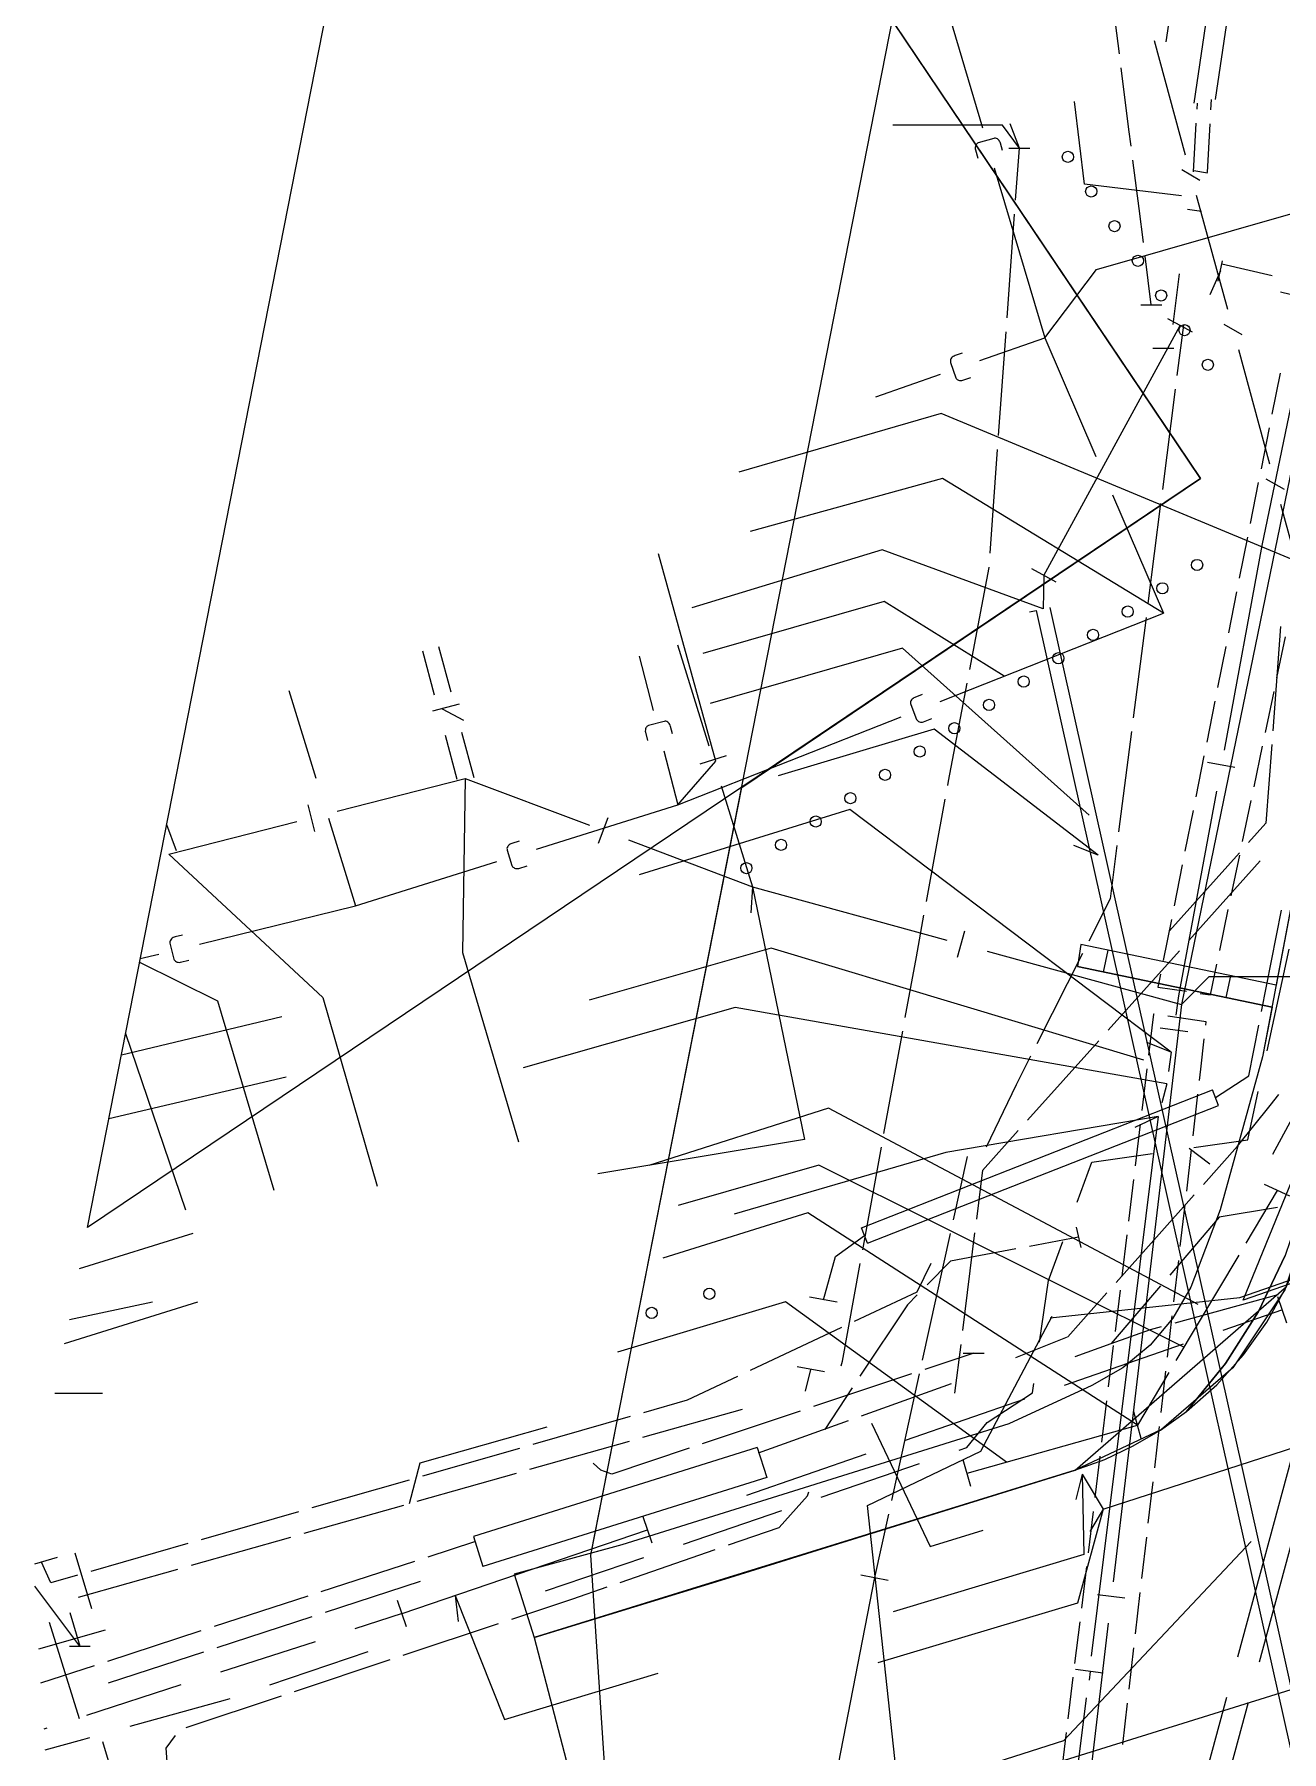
# Model space of a CAD drawing. Header units: metres. Extents: x 3206 to 3701, y 9896 to 11410.
# Drawn here: x 3205.7 to 3250.5, y 10132.9 to 10194.5 of the extents above; entities that cross this region are included whole.
import ezdxf

# ---------------------------------------------------------------- set-up
doc = ezdxf.new("R2010")
doc.units = ezdxf.units.M
for name, color, linetype in [('BOUNDARY', 7, 'Continuous'), ('BUILDING', 7, 'Continuous'), ('CURB', 7, 'Continuous'), ('ELECTR_CABLE', 7, 'Continuous'), ('ELECTR_CABLE_COMM', 7, 'Continuous'), ('GROUND', 7, 'Continuous'), ('ROAD', 7, 'Continuous'), ('SEWER', 7, 'Continuous'), ('SIDEWALK_PATH', 7, 'Continuous'), ('WATER_PIPELINE', 7, 'Continuous')]:
    doc.layers.add(name, color=color, linetype=linetype)

# ---------------------------------------------------------------- blocks, each defined once
blk = doc.blocks.new('МОЖЖЕВЕЛЬНИК_СКАЛЬНЫЙ')
blk.add_circle((0, 0), 0.2)

msp = doc.modelspace()

# ---------------------------------------------------------------- linework, layer by layer
at = {"layer": 'BOUNDARY'}
msp.add_lwpolyline([(3253.023, 9915.673), (3233.596, 10020.109), (3233.041, 10027.227), (3225.675, 10139.955), (3262.083, 10325.257), (3335.841, 10689.444), (3351.098, 10763.684), (3367.768, 10831.231), (3377.814, 10869.112), (3520.394, 11207.447), (3551.174, 11273.829), (3554.005, 11279.367), (3611.719, 11390.174), (3639.436, 11373.131), (3680.635, 11298.581), (3281.247, 9920.202)], close=True, dxfattribs=at)
at = {"layer": 'BUILDING'}
msp.add_lwpolyline([(3225.193, 10211.838), (3247.56, 10178.599), (3207.603, 10151.711), (3218.536, 10207.358)], close=True, dxfattribs=at)
at = {"layer": 'CURB'}
for points in [[(3254.279, 10207.092), (3258.216, 10202.336), (3256.489, 10193.367), (3255.035, 10192.625), (3253.737, 10192.858), (3251.917, 10182.544), (3253.151, 10182.336), (3254.198, 10181.125), (3249.789, 10157.842), (3248.266, 10152.345), (3247.213, 10149.569)], [(3250.277, 10160.418), (3243.267, 10161.877)], [(3244.078, 10160.887), (3244.241, 10161.672)], [(3250.128, 10159.63), (3243.138, 10161.085)], [(3248.483, 10159.969), (3248.647, 10160.754)], [(3243.057, 10143.01), (3250.641, 10149.595)], [(3234.545, 10140.361), (3243.057, 10143.01)], [(3230.667, 10139.154), (3234.545, 10140.361)], [(3223.644, 10136.993), (3230.667, 10139.154)]]:
    msp.add_lwpolyline(points, dxfattribs=at)
at = {"layer": 'ELECTR_CABLE'}
for points in [[(3249.912, 10206.388), (3248.074, 10205.998), (3246.317, 10194.285)], [(3249.195, 10204.809), (3247.314, 10192.079)], [(3249.937, 10204.699), (3248.091, 10192.207)], [(3244.646, 10193.846), (3244.301, 10196.558), (3244.438, 10198.284)], [(3244.991, 10191.136), (3244.709, 10193.35)], [(3246.88, 10188.752), (3243.397, 10189.173), (3243.04, 10192.143)], [(3247.936, 10191.838), (3247.956, 10192.207)], [(3247.436, 10191.865), (3247.448, 10192.079)], [(3241.057, 10190.461), (3240.451, 10191.288), (3236.515, 10191.288)], [(3241.057, 10190.461), (3240.727, 10191.335)], [(3245.068, 10190.532), (3244.991, 10191.136)], [(3247.311, 10189.619), (3247.409, 10191.366)], [(3247.811, 10189.591), (3247.908, 10191.338)], [(3240.682, 10190.461), (3241.432, 10190.461)], [(3240.922, 10188.598), (3241.057, 10190.461)], [(3245.352, 10188.3), (3245.131, 10190.036)], [(3247.808, 10189.566), (3247.314, 10189.644)], [(3240.617, 10184.372), (3240.886, 10188.099)], [(3245.508, 10187.077), (3245.352, 10188.3)], [(3247.59, 10188.186), (3247.096, 10188.264)], [(3245.792, 10184.845), (3245.571, 10186.581)], [(3246.582, 10184.134), (3246.808, 10185.947)], [(3248.273, 10186.057), (3247.893, 10185.204)], [(3248.195, 10185.691), (3248.352, 10186.424)], [(3250.137, 10185.875), (3248.33, 10186.299)], [(3245.417, 10184.845), (3246.167, 10184.845)], [(3253.917, 10184.723), (3251.43, 10185.058), (3250.426, 10185.294)], [(3241.938, 10175.117), (3246.83, 10184.103)], [(3247.269, 10183.864), (3246.391, 10184.342)], [(3246.943, 10184.104), (3246.714, 10182.304)], [(3240.311, 10180.147), (3240.58, 10183.873)], [(3245.852, 10183.284), (3246.602, 10183.284)], [(3246.65, 10181.808), (3246.19, 10178.209)], [(3240.005, 10175.921), (3240.275, 10179.648)], [(3246.127, 10177.713), (3245.667, 10174.113)], [(3241.907, 10173.923), (3236.137, 10176.045), (3229.295, 10173.967)], [(3239.275, 10171.751), (3239.968, 10175.407), (3239.969, 10175.422)], [(3242.377, 10174.878), (3241.499, 10175.356)], [(3241.938, 10175.117), (3241.907, 10173.923)], [(3241.419, 10173.814), (3241.663, 10173.869)], [(3241.663, 10173.869), (3243.317, 10166.459), (3247.236, 10148.903), (3249.137, 10140.387), (3250.942, 10132.303), (3251.201, 10131.14), (3252.552, 10124.415), (3253.865, 10117.827)], [(3242.151, 10173.977), (3243.805, 10166.568), (3247.724, 10149.012), (3249.625, 10140.495), (3251.43, 10132.412), (3251.691, 10131.243), (3253.043, 10124.513), (3254.367, 10117.861)], [(3245.604, 10173.617), (3245.144, 10170.017)], [(3250.437, 10173.296), (3250.154, 10169.551)], [(3243.561, 10166.513), (3236.86, 10172.511), (3229.952, 10170.531)], [(3238.486, 10167.588), (3238.513, 10167.735), (3239.181, 10171.26)], [(3243.881, 10165.08), (3238.002, 10169.607), (3232.4, 10167.929)], [(3245.081, 10169.521), (3244.621, 10165.922)], [(3250.117, 10169.052), (3249.904, 10166.226), (3249.288, 10165.54)], [(3237.723, 10163.421), (3238.396, 10167.097)], [(3243.881, 10165.08), (3243.016, 10165.431)], [(3244.557, 10165.426), (3244.313, 10163.513), (3243.546, 10161.995)], [(3248.955, 10165.168), (3246.448, 10162.372)], [(3249.707, 10164.883), (3247.144, 10162.025)], [(3236.96, 10159.254), (3237.359, 10161.435), (3237.633, 10162.929)], [(3249.754, 10159.472), (3250.471, 10163.113)], [(3245.523, 10157.726), (3232.143, 10161.749), (3225.609, 10159.877)], [(3243.32, 10161.549), (3241.683, 10158.31)], [(3246.811, 10161.653), (3244.248, 10158.795)], [(3249.952, 10158.06), (3250.742, 10161.704)], [(3249.3, 10157.16), (3249.658, 10158.981)], [(3236.197, 10155.087), (3236.87, 10158.762)], [(3243.914, 10158.423), (3241.352, 10155.565)], [(3252.484, 10158.671), (3250.14, 10154.342)], [(3241.458, 10157.864), (3240.939, 10156.837), (3239.87, 10154.601)], [(3242.166, 10148.478), (3248.976, 10149.207), (3269.025, 10156.17), (3283.12, 10157.852), (3284.622, 10157.108)], [(3248.1, 10156.38), (3249.3, 10157.16)], [(3235.39, 10151.709), (3247.99, 10156.659)], [(3247.317, 10154.589), (3249.26, 10154.868), (3249.634, 10156.594)], [(3247.661, 10153.262), (3248.887, 10154.641), (3250.066, 10156.098), (3250.375, 10156.487)], [(3248.21, 10156.101), (3247.99, 10156.659)], [(3247.48, 10148.957), (3234.199, 10156), (3227.759, 10153.942)], [(3235.61, 10151.151), (3248.21, 10156.101)], [(3253.603, 10121.369), (3255.555, 10125.311), (3258.074, 10128.304), (3261.204, 10130.803), (3268.435, 10133.509), (3273.68, 10135.23), (3273.148, 10153.665), (3276.905, 10154.981), (3272.999, 10153.729), (3270.197, 10154.79), (3269.082, 10156.06), (3249.087, 10149.109), (3251.093, 10154.006)], [(3241.018, 10155.193), (3239.737, 10153.764)], [(3235.434, 10150.919), (3236.107, 10154.595)], [(3247.152, 10154.565), (3247.896, 10154)], [(3239.179, 10154.264), (3238.679, 10151.989)], [(3243.131, 10152.622), (3243.661, 10154.064), (3245.832, 10154.376)], [(3239.524, 10152.018), (3239.743, 10153.771)], [(3244.527, 10149.739), (3247.329, 10152.889)], [(3248.232, 10152.081), (3246.453, 10150.005)], [(3250.326, 10152.43), (3248.232, 10152.081)], [(3234.46, 10150.68), (3235.5, 10151.43)], [(3235.61, 10151.151), (3235.39, 10151.709)], [(3238.572, 10151.501), (3237.573, 10146.951)], [(3239.025, 10148.015), (3239.462, 10151.521)], [(3243.101, 10151.733), (3243.269, 10151.001)], [(3240.931, 10150.948), (3238.585, 10150.511), (3237.743, 10149.656)], [(3243.185, 10151.367), (3241.422, 10151.039)], [(3241.785, 10147.599), (3242.1, 10149.818), (3242.613, 10151.215)], [(3234.02, 10149.12), (3234.46, 10150.68)], [(3234.659, 10146.755), (3234.702, 10146.922), (3235.344, 10150.428)], [(3237.873, 10150.425), (3237.381, 10149.397), (3235.128, 10148.337)], [(3246.127, 10149.626), (3244.348, 10147.55)], [(3234.512, 10149.031), (3233.528, 10149.209)], [(3237.392, 10149.3), (3237.036, 10148.939), (3235.335, 10146.373)], [(3242.794, 10147.79), (3244.195, 10149.365)], [(3246.647, 10148.299), (3250.348, 10149.314)], [(3250.664, 10148.287), (3250.334, 10149.231)], [(3238.339, 10113.123), (3237.754, 10121.805), (3235.6, 10141.735), (3239.679, 10143.681), (3242.235, 10148.535)], [(3250.499, 10148.759), (3248.359, 10148.017)], [(3234.676, 10148.124), (3231.392, 10146.579)], [(3240.928, 10147.043), (3242.787, 10147.787)], [(3244.348, 10147.55), (3245.764, 10148.057), (3246.164, 10148.167)], [(3239.417, 10147.21), (3237.658, 10146.621)], [(3238.744, 10145.765), (3238.963, 10147.518)], [(3239.042, 10147.21), (3239.792, 10147.21)], [(3246.941, 10147.526), (3242.661, 10146.042)], [(3243.058, 10147.088), (3244.348, 10147.55)], [(3234.062, 10146.531), (3233.078, 10146.709)], [(3233.38, 10145.84), (3233.57, 10146.62)], [(3230.94, 10146.366), (3229.133, 10145.516), (3227.564, 10145.066)], [(3237.184, 10146.463), (3233.665, 10145.285)], [(3235.059, 10145.956), (3234.068, 10144.461)], [(3235.39, 10144.958), (3238.617, 10146.118)], [(3237.465, 10146.463), (3236.466, 10141.913)], [(3238.894, 10143.724), (3239.165, 10143.816), (3239.9, 10144.711), (3241.527, 10145.778), (3241.575, 10146.114)], [(3241.244, 10145.551), (3236.963, 10144.068)], [(3227.084, 10144.928), (3223.596, 10143.926)], [(3227.542, 10144.185), (3231.113, 10145.197)], [(3233.191, 10145.127), (3229.673, 10143.949)], [(3231.691, 10143.63), (3234.919, 10144.789)], [(3235.747, 10144.688), (3237.849, 10140.268), (3239.753, 10140.851)], [(3219.163, 10141.81), (3219.552, 10143.263), (3224.106, 10144.556)], [(3223.489, 10143.036), (3227.061, 10144.049)], [(3223.115, 10143.788), (3219.627, 10142.786)], [(3231.65, 10143.813), (3221.457, 10140.622)], [(3229.199, 10143.791), (3226.427, 10142.863), (3226.034, 10143.002), (3225.762, 10143.254)], [(3235.546, 10143.577), (3231.266, 10142.093)], [(3231.65, 10143.813), (3231.986, 10142.741)], [(3219.437, 10141.888), (3223.008, 10142.9)], [(3233.944, 10142.038), (3237.474, 10143.24)], [(3219.146, 10142.648), (3215.658, 10141.647)], [(3231.986, 10142.741), (3221.793, 10139.55)], [(3230.611, 10140.318), (3232.438, 10140.95), (3233.455, 10142.083), (3233.493, 10142.23)], [(3215.384, 10140.739), (3218.956, 10141.751)], [(3228.994, 10140.353), (3232.524, 10141.555)], [(3215.178, 10141.509), (3211.69, 10140.507)], [(3227.869, 10140.387), (3227.547, 10141.333)], [(3236.359, 10141.425), (3235.859, 10139.15)], [(3211.209, 10140.369), (3207.721, 10139.368)], [(3211.332, 10139.59), (3214.903, 10140.602)], [(3218.897, 10137.853), (3227.708, 10140.86)], [(3219.83, 10139.896), (3221.509, 10140.443)], [(3221.457, 10140.622), (3221.793, 10139.55)], [(3249.381, 10140.441), (3242.644, 10133.283), (3235.791, 10131.099)], [(3206.518, 10139.87), (3205.696, 10139.634)], [(3207.241, 10139.23), (3206.288, 10138.956), (3205.95, 10139.707)], [(3207.145, 10140.033), (3207.742, 10138.039)], [(3215.997, 10138.647), (3219.355, 10139.741)], [(3224.045, 10138.667), (3227.575, 10139.869)], [(3226.728, 10138.975), (3230.138, 10140.155)], [(3207.279, 10138.441), (3210.851, 10139.454)], [(3235.859, 10139.15), (3232.048, 10119.593)], [(3235.368, 10139.246), (3236.35, 10139.054)], [(3207.33, 10136.68), (3205.714, 10138.842)], [(3212.164, 10137.399), (3215.522, 10138.493)], [(3216.144, 10137.906), (3219.558, 10139.019)], [(3220.805, 10138.504), (3222.576, 10134.055), (3228.092, 10135.716)], [(3220.805, 10138.504), (3220.905, 10137.575)], [(3222.837, 10137.658), (3225.024, 10138.386), (3226.255, 10138.812)], [(3206.969, 10137.889), (3207.33, 10136.68)], [(3218.897, 10137.853), (3217.202, 10137.306)], [(3219.058, 10137.38), (3218.736, 10138.326)], [(3205.853, 10136.588), (3208.247, 10137.272)], [(3207.312, 10134.081), (3206.236, 10137.538)], [(3208.332, 10136.151), (3211.689, 10137.244)], [(3212.254, 10136.64), (3215.668, 10137.752)], [(3218.939, 10136.361), (3222.362, 10137.5)], [(3206.955, 10136.68), (3207.705, 10136.68)], [(3215.774, 10136.846), (3212.384, 10135.752)], [(3205.932, 10135.369), (3207.856, 10135.996)], [(3208.364, 10135.373), (3211.778, 10136.485)], [(3214.145, 10135.296), (3217.675, 10136.498)], [(3215.041, 10135.064), (3218.464, 10136.203)], [(3210.957, 10135.292), (3207.567, 10134.199)], [(3209.134, 10133.808), (3212.561, 10134.757), (3212.725, 10134.813)], [(3211.142, 10133.767), (3214.566, 10134.906)], [(3206.139, 10133.738), (3206.041, 10133.706)], [(3206.089, 10132.963), (3207.434, 10133.338), (3207.688, 10133.408)], [(3208.144, 10133.262), (3208.741, 10131.267)], [(3210.284, 10130.085), (3210.612, 10130.576), (3210.427, 10133.027), (3210.765, 10133.473)]]:
    msp.add_lwpolyline(points, dxfattribs=at)
at = {"layer": 'ELECTR_CABLE_COMM'}
for points in [[(3245.896, 10194.332), (3247.013, 10190.229)], [(3246.885, 10189.692), (3247.536, 10189.32)], [(3247.407, 10188.782), (3248.525, 10184.68)], [(3248.396, 10184.142), (3249.047, 10183.77)], [(3248.919, 10183.233), (3250.036, 10179.13)], [(3250.989, 10175.632), (3238.245, 10180.938), (3230.984, 10178.831)], [(3249.908, 10178.593), (3250.559, 10178.221)], [(3250.43, 10177.683), (3250.989, 10175.632)], [(3246.961, 10147.415), (3233.858, 10153.948), (3228.804, 10152.508)], [(3250.763, 10152.837), (3249.857, 10153.263)], [(3250.31, 10153.05), (3249.185, 10151.157)], [(3245.299, 10144.619), (3233.461, 10152.24), (3228.258, 10150.617)], [(3248.93, 10150.727), (3246.679, 10146.942)], [(3240.59, 10143.296), (3232.663, 10149.047), (3226.626, 10147.236)], [(3246.424, 10146.512), (3245.299, 10144.619)], [(3245.434, 10144.138), (3245.164, 10145.1)], [(3239.18, 10142.9), (3245.299, 10144.619)], [(3239.315, 10142.419), (3239.045, 10143.381)]]:
    msp.add_lwpolyline(points, dxfattribs=at)
at = {"layer": 'GROUND'}
msp.add_lwpolyline([(3258.22, 10202.361), (3256.489, 10193.367), (3255.035, 10192.625), (3253.737, 10192.858), (3251.917, 10182.544), (3253.151, 10182.336), (3254.198, 10181.125), (3250.277, 10160.418), (3243.267, 10161.877), (3243.138, 10161.085), (3250.128, 10159.628), (3249.789, 10157.842), (3248.266, 10152.345), (3247.214, 10149.568), (3246.571, 10148.457), (3245.751, 10147.486), (3244.773, 10146.673), (3243.659, 10146.041), (3240.675, 10144.668), (3226.791, 10140.323), (3225.689, 10140.024), (3231.09, 10167.516), (3247.56, 10178.599), (3236.498, 10195.038)], dxfattribs=at)
at = {"layer": 'ROAD'}
msp.add_lwpolyline([(3261.296, 10132.06), (3290.842, 10140.884), (3285.416, 10156.546), (3275.87, 10153.487), (3273.581, 10153.069), (3271.297, 10153.245), (3269.132, 10153.991), (3267.197, 10155.284), (3265.658, 10157.03), (3264.631, 10159.078), (3264.154, 10161.318), (3264.264, 10163.642), (3266.774, 10177.676), (3255.933, 10176.698), (3251.648, 10152.744), (3250.586, 10149.48), (3248.716, 10146.674), (3246.164, 10144.469), (3243.057, 10143.01), (3223.644, 10136.993), (3227.589, 10121.864)], dxfattribs=at)
at = {"layer": 'SEWER'}
for points in [[(3237.925, 10197.302), (3239.733, 10191.195)], [(3240.456, 10190.377), (3240.377, 10190.644), (3240.364, 10190.68), (3240.349, 10190.707), (3240.326, 10190.743), (3240.298, 10190.773), (3240.27, 10190.794), (3240.234, 10190.81), (3240.198, 10190.82), (3240.169, 10190.819), (3240.142, 10190.816), (3239.581, 10190.65), (3239.558, 10190.638), (3239.54, 10190.626), (3239.52, 10190.605), (3239.507, 10190.585), (3239.491, 10190.556), (3239.479, 10190.526), (3239.475, 10190.491), (3239.472, 10190.443), (3239.478, 10190.406), (3239.566, 10190.109)], [(3240.158, 10189.757), (3241.966, 10183.65)], [(3241.966, 10183.65), (3243.822, 10186.107), (3251.057, 10188.18)], [(3239.643, 10182.84), (3241.966, 10183.65)], [(3241.966, 10183.65), (3243.8, 10179.399)], [(3239.009, 10183.108), (3238.747, 10183.016), (3238.711, 10183.001), (3238.685, 10182.985), (3238.65, 10182.96), (3238.621, 10182.931), (3238.602, 10182.902), (3238.588, 10182.866), (3238.579, 10182.829), (3238.582, 10182.801), (3238.587, 10182.773), (3238.779, 10182.221), (3238.792, 10182.198), (3238.805, 10182.181), (3238.826, 10182.162), (3238.848, 10182.15), (3238.877, 10182.136), (3238.907, 10182.125), (3238.942, 10182.122), (3238.991, 10182.122), (3239.027, 10182.13), (3239.32, 10182.232)], [(3235.904, 10181.537), (3238.227, 10182.346)], [(3250.414, 10182.385), (3250.122, 10180.913)], [(3250.024, 10180.423), (3249.732, 10178.952)], [(3246.229, 10173.771), (3238.303, 10178.61), (3231.388, 10176.706)], [(3250.847, 10179.049), (3246.875, 10159.724)], [(3244.395, 10178.022), (3246.229, 10173.771)], [(3249.634, 10178.461), (3249.342, 10176.99)], [(3249.244, 10176.5), (3248.952, 10175.029)], [(3228.792, 10166.887), (3230.162, 10168.46), (3228.106, 10175.9)], [(3248.854, 10174.538), (3248.562, 10173.067)], [(3240.511, 10171.513), (3236.203, 10174.186), (3229.699, 10172.323)], [(3238.208, 10170.604), (3246.229, 10173.771)], [(3219.628, 10172.417), (3220.051, 10170.838)], [(3220.208, 10172.572), (3220.644, 10170.944)], [(3228.783, 10172.63), (3229.908, 10169.004)], [(3248.464, 10172.577), (3248.172, 10171.105)], [(3250.301, 10171.447), (3250.609, 10172.915)], [(3227.412, 10172.222), (3227.914, 10170.281)], [(3214.83, 10170.996), (3215.807, 10167.846)], [(3237.564, 10170.846), (3237.306, 10170.744), (3237.27, 10170.727), (3237.245, 10170.71), (3237.211, 10170.684), (3237.183, 10170.654), (3237.165, 10170.624), (3237.153, 10170.587), (3237.145, 10170.55), (3237.149, 10170.522), (3237.155, 10170.495), (3237.37, 10169.95), (3237.383, 10169.929), (3237.397, 10169.912), (3237.419, 10169.894), (3237.441, 10169.882), (3237.471, 10169.869), (3237.502, 10169.86), (3237.537, 10169.859), (3237.585, 10169.86), (3237.621, 10169.87), (3237.909, 10169.983)], [(3248.074, 10170.615), (3247.782, 10169.144)], [(3249.891, 10169.49), (3250.199, 10170.958)], [(3220.952, 10170.505), (3219.995, 10170.249)], [(3220.336, 10170.341), (3221.107, 10169.925)], [(3228.792, 10166.887), (3236.813, 10170.054)], [(3220.439, 10169.389), (3220.862, 10167.81)], [(3221.032, 10169.495), (3221.468, 10167.866)], [(3228.609, 10169.438), (3228.539, 10169.707), (3228.527, 10169.744), (3228.513, 10169.771), (3228.491, 10169.808), (3228.465, 10169.839), (3228.438, 10169.861), (3228.402, 10169.878), (3228.366, 10169.89), (3228.338, 10169.889), (3228.31, 10169.887), (3227.744, 10169.741), (3227.72, 10169.73), (3227.702, 10169.718), (3227.681, 10169.698), (3227.667, 10169.678), (3227.651, 10169.65), (3227.637, 10169.621), (3227.632, 10169.586), (3227.628, 10169.538), (3227.633, 10169.501), (3227.71, 10169.201)], [(3228.29, 10168.828), (3228.792, 10166.887)], [(3249.481, 10167.532), (3249.788, 10169)], [(3230.527, 10168.643), (3229.581, 10168.349)], [(3247.684, 10168.653), (3247.392, 10167.182)], [(3216.57, 10166.662), (3221.165, 10167.838)], [(3221.165, 10167.838), (3221.072, 10161.586), (3223.081, 10154.79)], [(3221.165, 10167.838), (3225.62, 10166.157)], [(3230.353, 10167.572), (3231.478, 10163.946)], [(3215.508, 10166.89), (3215.754, 10165.93)], [(3223.726, 10165.299), (3228.792, 10166.887)], [(3249.07, 10165.575), (3249.378, 10167.043)], [(3210.521, 10165.114), (3215.116, 10166.29)], [(3216.252, 10166.413), (3217.229, 10163.263)], [(3226.285, 10166.423), (3225.935, 10165.496)], [(3247.294, 10166.692), (3247.002, 10165.221)], [(3210.446, 10166.182), (3210.791, 10165.249)], [(3227.023, 10165.627), (3231.478, 10163.946)], [(3210.521, 10165.114), (3216.058, 10159.967), (3217.999, 10153.195)], [(3223.101, 10165.587), (3222.836, 10165.504), (3222.8, 10165.49), (3222.773, 10165.474), (3222.737, 10165.451), (3222.708, 10165.423), (3222.688, 10165.395), (3222.672, 10165.359), (3222.662, 10165.322), (3222.664, 10165.293), (3222.668, 10165.266), (3222.843, 10164.708), (3222.855, 10164.685), (3222.867, 10164.667), (3222.888, 10164.647), (3222.909, 10164.635), (3222.938, 10164.62), (3222.968, 10164.607), (3223.003, 10164.604), (3223.051, 10164.602), (3223.088, 10164.609), (3223.383, 10164.701)], [(3248.66, 10163.617), (3248.968, 10165.085)], [(3217.229, 10163.263), (3222.295, 10164.851)], [(3246.904, 10164.73), (3246.612, 10163.259)], [(3231.478, 10163.946), (3233.346, 10154.875), (3225.929, 10153.64)], [(3231.478, 10163.946), (3231.415, 10163.014)], [(3231.478, 10163.946), (3238.453, 10162.033)], [(3211.623, 10161.888), (3217.229, 10163.263)], [(3248.25, 10161.66), (3248.557, 10163.128)], [(3246.514, 10162.768), (3246.222, 10161.297)], [(3211.018, 10162.214), (3210.748, 10162.148), (3210.711, 10162.136), (3210.683, 10162.122), (3210.646, 10162.102), (3210.615, 10162.075), (3210.593, 10162.048), (3210.575, 10162.013), (3210.563, 10161.977), (3210.563, 10161.949), (3210.565, 10161.921), (3210.704, 10161.353), (3210.715, 10161.329), (3210.726, 10161.311), (3210.746, 10161.29), (3210.766, 10161.276), (3210.794, 10161.259), (3210.823, 10161.245), (3210.857, 10161.239), (3210.906, 10161.235), (3210.943, 10161.239), (3211.243, 10161.313)], [(3239.091, 10162.36), (3238.829, 10161.405)], [(3209.5, 10161.367), (3210.167, 10161.53)], [(3239.9, 10161.637), (3246.875, 10159.724)], [(3209.475, 10161.24), (3212.266, 10159.849), (3214.297, 10153.059)], [(3246.124, 10160.807), (3246.033, 10160.348), (3247.054, 10160.195)], [(3246.875, 10159.724), (3247.875, 10160.724), (3255.352, 10160.724)], [(3247.549, 10160.12), (3247.915, 10160.065), (3248.147, 10161.17)], [(3246.875, 10159.724), (3244.426, 10138.997)], [(3208.822, 10157.916), (3214.58, 10159.292)], [(3245.893, 10159.375), (3245.876, 10159.377), (3245.697, 10157.905)], [(3247.746, 10158.982), (3247.758, 10159.094), (3246.387, 10159.301)], [(3208.973, 10158.686), (3211.118, 10152.35)], [(3247.521, 10156.994), (3247.568, 10157.4), (3247.69, 10158.485)], [(3208.372, 10155.627), (3214.737, 10157.128)], [(3245.637, 10157.408), (3245.456, 10155.919)], [(3247.292, 10155.007), (3247.464, 10156.497)], [(3245.395, 10155.423), (3245.214, 10153.934)], [(3247.063, 10153.021), (3247.235, 10154.511)], [(3245.154, 10153.438), (3244.973, 10151.949)], [(3246.833, 10151.034), (3247.005, 10152.524)], [(3207.314, 10150.241), (3211.395, 10151.511)], [(3244.913, 10151.452), (3244.731, 10149.963)], [(3246.604, 10149.047), (3246.776, 10150.537)], [(3206.784, 10147.547), (3211.569, 10149.044)], [(3206.956, 10148.417), (3209.933, 10149.052)], [(3244.671, 10149.467), (3244.49, 10147.978)], [(3246.374, 10147.06), (3246.546, 10148.55)], [(3244.43, 10147.482), (3244.249, 10145.993)], [(3246.145, 10145.073), (3246.317, 10146.563)], [(3206.436, 10145.773), (3208.138, 10145.773)], [(3244.188, 10145.496), (3244.007, 10144.007)], [(3245.916, 10143.087), (3246.088, 10144.577)], [(3248.896, 10136.298), (3250.994, 10144.039)], [(3243.947, 10143.511), (3243.766, 10142.022)], [(3244.07, 10141.6), (3251.39, 10143.97)], [(3249.676, 10136.119), (3251.786, 10143.901)], [(3243.315, 10142.859), (3243.366, 10139.972), (3236.532, 10137.916)], [(3243.315, 10142.859), (3243.081, 10141.955)], [(3243.315, 10142.859), (3244.07, 10141.6)], [(3245.686, 10141.1), (3245.858, 10142.59)], [(3244.07, 10141.6), (3243.138, 10138.224), (3235.974, 10136.085)], [(3244.07, 10141.6), (3243.59, 10140.799)], [(3243.705, 10141.525), (3243.524, 10140.036)], [(3245.457, 10139.113), (3245.629, 10140.603)], [(3243.464, 10139.54), (3243.283, 10138.051)], [(3244.844, 10138.415), (3243.861, 10138.531)], [(3245.227, 10137.126), (3245.399, 10138.616)], [(3244.249, 10137.507), (3241.8, 10116.78)], [(3243.223, 10137.555), (3243.041, 10136.066)], [(3244.998, 10135.139), (3245.17, 10136.629)], [(3242.981, 10135.569), (3242.8, 10134.08)], [(3246.405, 10127.109), (3248.504, 10134.851)], [(3244.769, 10133.153), (3244.941, 10134.643)], [(3247.175, 10126.891), (3249.284, 10134.672)], [(3242.74, 10133.584), (3242.559, 10132.095)]]:
    msp.add_lwpolyline(points, dxfattribs=at)
at = {"layer": 'SIDEWALK_PATH'}
msp.add_lwpolyline([(3251.648, 10152.744), (3251.785, 10153.509), (3260.473, 10202.079), (3257.166, 10184.938), (3253.791, 10166.85), (3253.094, 10163.114), (3251.838, 10154.761), (3251.319, 10152.812), (3250.601, 10150.706), (3249.642, 10148.706), (3248.456, 10146.832), (3247.052, 10145.105), (3248.141, 10146.065), (3249.108, 10147.141), (3249.944, 10148.322), (3250.641, 10149.595), (3250.971, 10150.356), (3251.249, 10151.136), (3251.475, 10151.933)], close=True, dxfattribs=at)
msp.add_lwpolyline([(3254.198, 10181.125), (3250.277, 10160.418), (3243.267, 10161.877), (3243.138, 10161.085), (3250.128, 10159.628), (3249.789, 10157.842), (3248.266, 10152.345), (3247.214, 10149.568), (3246.571, 10148.457), (3245.751, 10147.486), (3244.773, 10146.673), (3243.659, 10146.041), (3240.675, 10144.668), (3226.791, 10140.323), (3222.917, 10139.273), (3223.644, 10136.993), (3243.044, 10143.005), (3244.12, 10143.393), (3245.147, 10143.874), (3246.127, 10144.446), (3247.052, 10145.105), (3248.456, 10146.832), (3249.642, 10148.706), (3250.601, 10150.706)], dxfattribs=at)
at = {"layer": 'WATER_PIPELINE'}
for points in [[(3251.303, 10183.631), (3249.762, 10176.197)], [(3249.762, 10176.197), (3248.403, 10168.853)], [(3248.793, 10168.23), (3247.812, 10168.412)], [(3248.129, 10167.379), (3246.77, 10160.035)], [(3246.501, 10158.011), (3234.966, 10166.718), (3227.412, 10164.379)], [(3246.349, 10156.872), (3230.853, 10159.61), (3223.247, 10157.445)], [(3246.77, 10160.035), (3246.678, 10159.341)], [(3247.099, 10158.738), (3246.11, 10158.87)], [(3246.501, 10158.011), (3245.632, 10158.354)], [(3246.501, 10158.011), (3246.408, 10157.317)], [(3246.349, 10156.872), (3246.173, 10156.194)], [(3246.045, 10155.702), (3238.416, 10154.404), (3230.822, 10152.199)], [(3246.045, 10155.702), (3243.636, 10136.321)], [(3246.045, 10155.702), (3245.2, 10155.305)], [(3227.36, 10127.821), (3257.843, 10137.323)], [(3244.063, 10135.722), (3243.073, 10135.845)], [(3243.602, 10135.78), (3243.563, 10135.461)], [(3243.451, 10134.833), (3241.042, 10115.452)]]:
    msp.add_lwpolyline(points, dxfattribs=at)

# ---------------------------------------------------------------- block references
at = {"layer": 'BUSH'}
for p in [(3242.798, 10190.152), (3243.636, 10188.908), (3244.473, 10187.664), (3245.311, 10186.419), (3246.148, 10185.175), (3246.985, 10183.93), (3247.823, 10182.686), (3247.437, 10175.502), (3246.192, 10174.665), (3244.948, 10173.828), (3243.703, 10172.99), (3242.459, 10172.153), (3241.214, 10171.315), (3239.97, 10170.478), (3238.725, 10169.64), (3237.481, 10168.803), (3236.236, 10167.966), (3234.992, 10167.128), (3233.747, 10166.291), (3232.503, 10165.453), (3231.258, 10164.616), (3229.929, 10149.336), (3227.858, 10148.65)]:
    msp.add_blockref('МОЖЖЕВЕЛЬНИК_СКАЛЬНЫЙ', p, dxfattribs=at)

doc.saveas('drawing.dxf')
